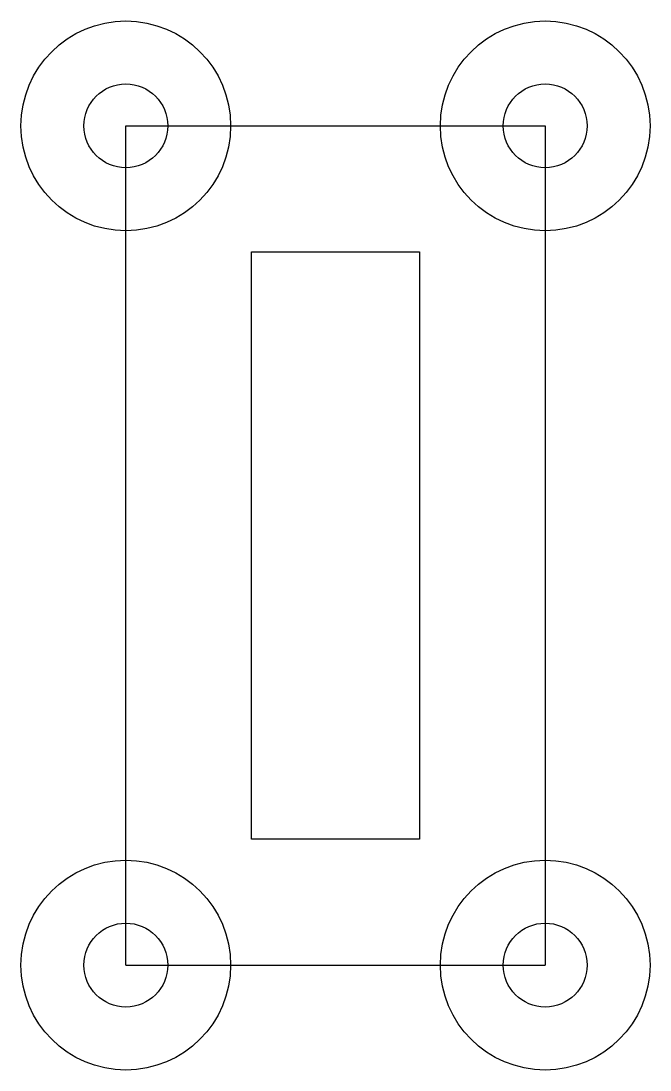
# Model space of a CAD drawing. Header units: millimetres. Extents: x 554 to 704, y 475 to 725.
import ezdxf

# ---------------------------------------------------------------- set-up
doc = ezdxf.new("R2010")
doc.units = ezdxf.units.MM

msp = doc.modelspace()

# ---------------------------------------------------------------- linework, layer by layer
for p, q in [((579.46, 499.94), (579.46, 699.94)), ((579.46, 699.94), (679.46, 699.94)), ((679.46, 699.94), (679.46, 499.94)), ((609.46, 669.94), (649.46, 669.94)), ((609.46, 529.94), (609.46, 669.94)), ((649.46, 669.94), (649.46, 529.94)), ((649.46, 529.94), (609.46, 529.94)), ((579.46, 499.94), (679.46, 499.94))]:
    msp.add_line(p, q)
for centre, radius in [((579.46, 699.94), 25), ((679.46, 699.94), 25), ((579.46, 699.94), 10), ((679.46, 699.94), 10), ((579.46, 499.94), 25), ((679.46, 499.94), 25), ((579.46, 499.94), 10), ((679.46, 499.94), 10)]:
    msp.add_circle(centre, radius)

doc.saveas('drawing.dxf')
